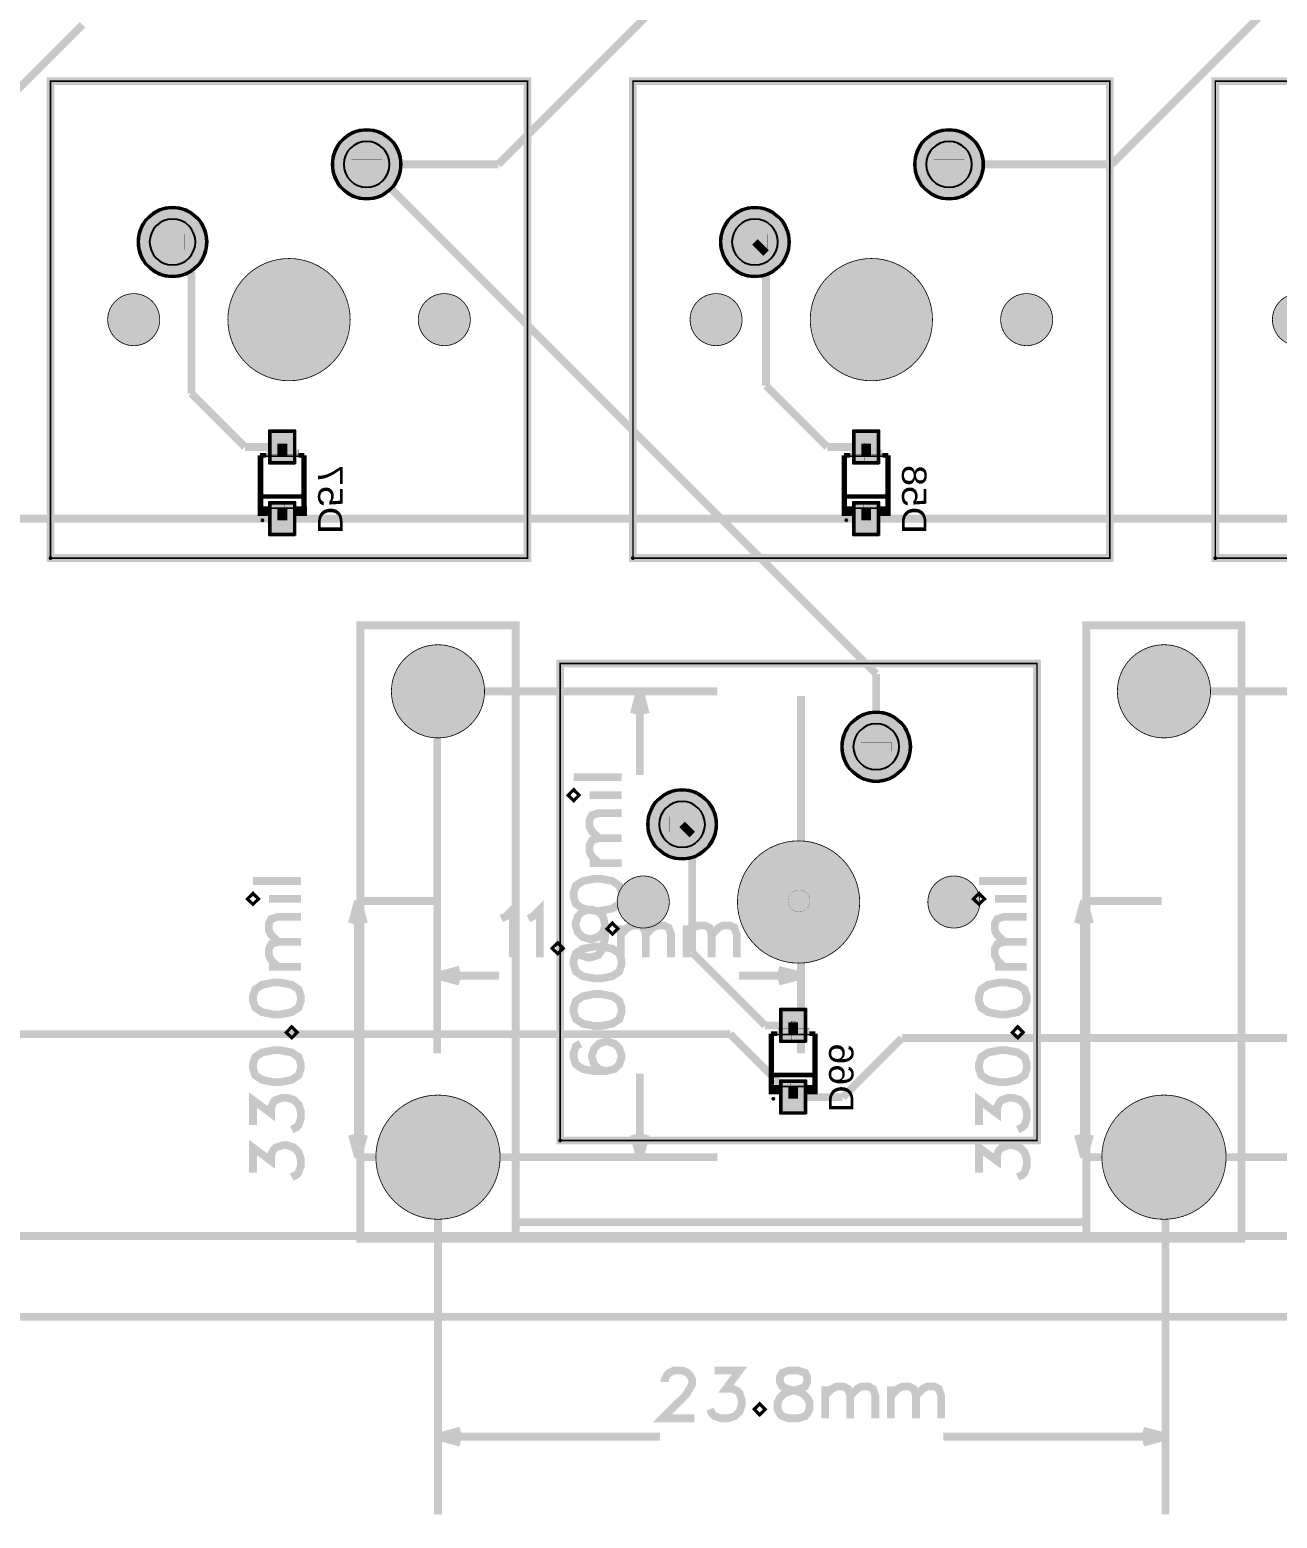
# Model space of a CAD drawing. Header units: millimetres. Extents: x 0 to 199, y -7 to 103.
# Drawn here: x 28.87 to 69.68, y -6.57 to 42.13 of the extents above; entities that cross this region are included whole.
import ezdxf
from ezdxf.enums import TextEntityAlignment as Align

# ---------------------------------------------------------------- set-up
doc = ezdxf.new("R2010")
doc.units = ezdxf.units.MM
doc.header["$MEASUREMENT"] = 0
for name, color, linetype, true_color in [('Board-Outline-Layer', 7, 'Continuous', 0xff00ff), ('Bottom-Layer', 7, 'Continuous', 0x0000ff), ('Bottom-Paste-Mask-Layer', 7, 'Continuous', 0x800000), ('Bottom-Silkscreen-Layer', 7, 'Continuous', 0x66cc33), ('Bottom-Solder-Mask-Layer', 7, 'Continuous', 0xaa00ff), ('Component-Marking-Layer', 7, 'Continuous', 0x66ffcc), ('Component-Shape-Layer', 7, 'Continuous', 0x00cccc), ('Document-Layer', 7, 'Continuous', 0xffffff), ('Hole-Layer', 7, 'Continuous', 0x222222), ('Mechanical-Layer', 7, 'Continuous', 0xf022f0), ('Multi-Layer', 7, 'Continuous', 0xc0c0c0), ('Pin-Floating-Layer', 7, 'Continuous', 0xff99ff), ('Pin-Soldering-Layer', 7, 'Continuous', 0xcc9999), ('Top-Layer', 7, 'Continuous', 0xff0000), ('Top-Paste-Mask-Layer', 7, 'Continuous', 0x808080), ('Top-Silkscreen-Layer', 7, 'Continuous', 0xffcc00), ('Top-Solder-Mask-Layer', 7, 'Continuous', 0x800080)]:
    doc.layers.add(name, color=color, linetype=linetype, true_color=true_color)
doc.styles.get("Standard").update_dxf_attribs({"font": 'arial.ttf'})

msp = doc.modelspace()

# ---------------------------------------------------------------- hatches: boundary and pattern name
at = {"layer": 'Bottom-Layer'}
for points in [[(38.795, 37.724, 1), (40.995, 37.724, 1)], [(57.846, 37.724, 1), (60.046, 37.724, 1)], [(32.445, 35.184, 1), (34.645, 35.184, 1)], [(51.496, 35.184, 1), (53.696, 35.184, 1)], [(37.51, 27.978), (36.76, 27.978), (36.76, 28.978), (37.51, 28.978)], [(56.611, 27.978), (55.861, 27.978), (55.861, 28.978), (56.611, 28.978)], [(37.51, 25.632), (36.76, 25.632), (36.76, 26.632), (37.51, 26.632)], [(56.611, 25.632), (55.861, 25.632), (55.861, 26.632), (56.611, 26.632)], [(55.464, 18.673, 1), (57.664, 18.673, 1)], [(49.114, 16.133, 1), (51.314, 16.133, 1)], [(54.223, 9.055), (53.473, 9.055), (53.473, 10.055), (54.223, 10.055)], [(54.223, 6.709), (53.473, 6.709), (53.473, 7.709), (54.223, 7.709)]]:
    msp.add_hatch(color=256, dxfattribs=at).paths.add_polyline_path(points)
at = {"layer": 'Bottom-Paste-Mask-Layer'}
for points in [[(38.795, 37.724, 1), (40.995, 37.724, 1)], [(57.846, 37.724, 1), (60.046, 37.724, 1)], [(32.445, 35.184, 1), (34.645, 35.184, 1)], [(51.496, 35.184, 1), (53.696, 35.184, 1)], [(37.51, 27.978), (36.76, 27.978), (36.76, 28.978), (37.51, 28.978)], [(56.611, 27.978), (55.861, 27.978), (55.861, 28.978), (56.611, 28.978)], [(37.51, 25.632), (36.76, 25.632), (36.76, 26.632), (37.51, 26.632)], [(56.611, 25.632), (55.861, 25.632), (55.861, 26.632), (56.611, 26.632)], [(55.464, 18.673, 1), (57.664, 18.673, 1)], [(49.114, 16.133, 1), (51.314, 16.133, 1)], [(54.223, 9.055), (53.473, 9.055), (53.473, 10.055), (54.223, 10.055)], [(54.223, 6.709), (53.473, 6.709), (53.473, 7.709), (54.223, 7.709)]]:
    msp.add_hatch(color=256, dxfattribs=at).paths.add_polyline_path(points)
at = {"layer": 'Bottom-Silkscreen-Layer'}
for points in [[(36.332, 26.53), (36.685, 26.53), (36.685, 26.225), (36.332, 26.225)], [(36.332, 26.53), (36.685, 26.53), (36.685, 26.225), (36.332, 26.225)], [(37.937, 26.53), (37.937, 26.225), (37.585, 26.225), (37.585, 26.53)], [(37.937, 26.53), (37.937, 26.225), (37.585, 26.225), (37.585, 26.53)], [(55.433, 26.53), (55.786, 26.53), (55.786, 26.225), (55.433, 26.225)], [(55.433, 26.53), (55.786, 26.53), (55.786, 26.225), (55.433, 26.225)], [(57.038, 26.53), (57.038, 26.225), (56.686, 26.225), (56.686, 26.53)], [(57.038, 26.53), (57.038, 26.225), (56.686, 26.225), (56.686, 26.53)], [(53.046, 7.607), (53.398, 7.607), (53.398, 7.302), (53.046, 7.302)], [(53.046, 7.607), (53.398, 7.607), (53.398, 7.302), (53.046, 7.302)], [(54.651, 7.607), (54.651, 7.302), (54.298, 7.302), (54.298, 7.607)], [(54.651, 7.607), (54.651, 7.302), (54.298, 7.302), (54.298, 7.607)]]:
    msp.add_hatch(color=256, dxfattribs=at).paths.add_polyline_path(points)
at = {"layer": 'Bottom-Solder-Mask-Layer'}
for points in [[(38.745, 37.724, 1), (41.045, 37.724, 1)], [(57.796, 37.724, 1), (60.096, 37.724, 1)], [(32.395, 35.184, 1), (34.695, 35.184, 1)], [(51.446, 35.184, 1), (53.746, 35.184, 1)], [(37.561, 27.927), (36.709, 27.927), (36.709, 29.028), (37.561, 29.028)], [(56.662, 27.927), (55.81, 27.927), (55.81, 29.028), (56.662, 29.028)], [(37.561, 25.582), (36.709, 25.582), (36.709, 26.683), (37.561, 26.683)], [(56.662, 25.582), (55.81, 25.582), (55.81, 26.683), (56.662, 26.683)], [(55.414, 18.673, 1), (57.714, 18.673, 1)], [(49.064, 16.133, 1), (51.364, 16.133, 1)], [(54.274, 9.004), (53.422, 9.004), (53.422, 10.105), (54.274, 10.105)], [(54.274, 6.659), (53.422, 6.659), (53.422, 7.76), (54.274, 7.76)]]:
    msp.add_hatch(color=256, dxfattribs=at).paths.add_polyline_path(points)
at = {"layer": 'Component-Marking-Layer'}
for points in [[(36.425, 26.08, 1), (36.545, 26.08, 1)], [(36.425, 26.08, 1), (36.545, 26.08, 1)], [(55.526, 26.08, 1), (55.646, 26.08, 1)], [(55.526, 26.08, 1), (55.646, 26.08, 1)], [(29.495, 24.844, 1), (29.615, 24.844, 1)], [(29.495, 24.844, 1), (29.615, 24.844, 1)], [(48.545, 24.844, 1), (48.665, 24.844, 1)], [(48.545, 24.844, 1), (48.665, 24.844, 1)], [(67.596, 24.844, 1), (67.716, 24.844, 1)], [(67.596, 24.844, 1), (67.716, 24.844, 1)], [(53.138, 7.157, 1), (53.258, 7.157, 1)], [(53.138, 7.157, 1), (53.258, 7.157, 1)], [(46.164, 5.793, 1), (46.284, 5.793, 1)], [(46.164, 5.793, 1), (46.284, 5.793, 1)]]:
    msp.add_hatch(color=256, dxfattribs=at).paths.add_polyline_path(points)
at = {"layer": 'Document-Layer'}
for points in [[(37.665, 28.388), (37.665, 28.232), (36.625, 28.232), (36.625, 28.388)], [(37.665, 28.388), (37.665, 28.232), (36.625, 28.232), (36.625, 28.388)], [(37.225, 28.62), (37.225, 27.996), (37.069, 27.996), (37.069, 28.62)], [(37.225, 28.62), (37.225, 27.996), (37.069, 27.996), (37.069, 28.62)], [(56.766, 28.388), (56.766, 28.232), (55.726, 28.232), (55.726, 28.388)], [(56.766, 28.388), (56.766, 28.232), (55.726, 28.232), (55.726, 28.388)], [(56.326, 28.62), (56.326, 27.996), (56.17, 27.996), (56.17, 28.62)], [(56.326, 28.62), (56.326, 27.996), (56.17, 27.996), (56.17, 28.62)], [(37.205, 26.08), (37.049, 26.08), (37.049, 26.704), (37.205, 26.704)], [(37.205, 26.08), (37.049, 26.08), (37.049, 26.704), (37.205, 26.704)], [(56.306, 26.08), (56.15, 26.08), (56.15, 26.704), (56.306, 26.704)], [(56.306, 26.08), (56.15, 26.08), (56.15, 26.704), (56.306, 26.704)], [(54.378, 9.465), (54.378, 9.309), (53.338, 9.309), (53.338, 9.465)], [(54.378, 9.465), (54.378, 9.309), (53.338, 9.309), (53.338, 9.465)], [(53.938, 9.697), (53.938, 9.073), (53.782, 9.073), (53.782, 9.697)], [(53.938, 9.697), (53.938, 9.073), (53.782, 9.073), (53.782, 9.697)], [(53.918, 7.157), (53.762, 7.157), (53.762, 7.781), (53.918, 7.781)], [(53.918, 7.157), (53.762, 7.157), (53.762, 7.781), (53.918, 7.781)]]:
    msp.add_hatch(color=256, dxfattribs=at).paths.add_polyline_path(points)
at = {"layer": 'Hole-Layer'}
for points in [[(39.145, 37.724, 1), (40.645, 37.724, 1)], [(58.196, 37.724, 1), (59.696, 37.724, 1)], [(32.795, 35.184, 1), (34.295, 35.184, 1)], [(51.846, 35.184, 1), (53.346, 35.184, 1)], [(55.814, 18.673, 1), (57.314, 18.673, 1)], [(49.464, 16.133, 1), (50.964, 16.133, 1)]]:
    msp.add_hatch(color=256, dxfattribs=at).paths.add_polyline_path(points)
at = {"layer": 'Multi-Layer'}
for points in [[(38.795, 37.724, 1), (40.995, 37.724, 1)], [(38.795, 37.724, 1), (40.995, 37.724, 1)], [(38.795, 37.724, 1), (40.995, 37.724, 1)], [(57.846, 37.724, 1), (60.046, 37.724, 1)], [(57.846, 37.724, 1), (60.046, 37.724, 1)], [(57.846, 37.724, 1), (60.046, 37.724, 1)], [(32.445, 35.184, 1), (34.645, 35.184, 1)], [(32.445, 35.184, 1), (34.645, 35.184, 1)], [(32.445, 35.184, 1), (34.645, 35.184, 1)], [(51.496, 35.184, 1), (53.696, 35.184, 1)], [(51.496, 35.184, 1), (53.696, 35.184, 1)], [(51.496, 35.184, 1), (53.696, 35.184, 1)], [(35.355, 32.644, 1), (39.355, 32.644, 1)], [(35.355, 32.644, 1), (39.355, 32.644, 1)], [(54.406, 32.644, 1), (58.406, 32.644, 1)], [(54.406, 32.644, 1), (58.406, 32.644, 1)], [(31.424, 32.644, 1), (33.126, 32.644, 1)], [(31.424, 32.644, 1), (33.126, 32.644, 1)], [(41.584, 32.644, 1), (43.286, 32.644, 1)], [(41.584, 32.644, 1), (43.286, 32.644, 1)], [(50.475, 32.644, 1), (52.176, 32.644, 1)], [(50.475, 32.644, 1), (52.176, 32.644, 1)], [(60.635, 32.644, 1), (62.336, 32.644, 1)], [(60.635, 32.644, 1), (62.336, 32.644, 1)], [(69.525, 32.644, 1), (71.227, 32.644, 1)], [(69.525, 32.644, 1), (71.227, 32.644, 1)], [(40.704, 20.485, 1), (43.752, 20.485, 1)], [(40.704, 20.485, 1), (43.752, 20.485, 1)], [(64.453, 20.485, 1), (67.501, 20.485, 1)], [(64.453, 20.485, 1), (67.501, 20.485, 1)], [(55.464, 18.673, 1), (57.664, 18.673, 1)], [(55.464, 18.673, 1), (57.664, 18.673, 1)], [(55.464, 18.673, 1), (57.664, 18.673, 1)], [(49.114, 16.133, 1), (51.314, 16.133, 1)], [(49.114, 16.133, 1), (51.314, 16.133, 1)], [(49.114, 16.133, 1), (51.314, 16.133, 1)], [(52.024, 13.593, 1), (56.024, 13.593, 1)], [(52.024, 13.593, 1), (56.024, 13.593, 1)], [(48.093, 13.593, 1), (49.795, 13.593, 1)], [(48.093, 13.593, 1), (49.795, 13.593, 1)], [(58.253, 13.593, 1), (59.955, 13.593, 1)], [(58.253, 13.593, 1), (59.955, 13.593, 1)], [(40.196, 5.245, 1), (44.26, 5.245, 1)], [(40.196, 5.245, 1), (44.26, 5.245, 1)], [(63.945, 5.245, 1), (68.009, 5.245, 1)], [(63.945, 5.245, 1), (68.009, 5.245, 1)]]:
    msp.add_hatch(color=256, dxfattribs=at).paths.add_polyline_path(points)
at = {"layer": 'Pin-Floating-Layer'}
for points in [[(37.295, 28.29), (37.295, 28.17), (36.975, 28.17), (36.975, 28.29)], [(37.295, 28.29), (37.295, 28.17), (36.975, 28.17), (36.975, 28.29)], [(56.396, 28.29), (56.396, 28.17), (56.076, 28.17), (56.076, 28.29)], [(56.396, 28.29), (56.396, 28.17), (56.076, 28.17), (56.076, 28.29)], [(37.295, 26.49), (37.295, 26.37), (36.975, 26.37), (36.975, 26.49)], [(37.295, 26.49), (37.295, 26.37), (36.975, 26.37), (36.975, 26.49)], [(56.396, 26.49), (56.396, 26.37), (56.076, 26.37), (56.076, 26.49)], [(56.396, 26.49), (56.396, 26.37), (56.076, 26.37), (56.076, 26.49)], [(54.008, 9.367), (54.008, 9.247), (53.688, 9.247), (53.688, 9.367)], [(54.008, 9.367), (54.008, 9.247), (53.688, 9.247), (53.688, 9.367)], [(54.008, 7.567), (54.008, 7.447), (53.688, 7.447), (53.688, 7.567)], [(54.008, 7.567), (54.008, 7.447), (53.688, 7.447), (53.688, 7.567)]]:
    msp.add_hatch(color=256, dxfattribs=at).paths.add_polyline_path(points)
at = {"layer": 'Pin-Soldering-Layer'}
for points in [[(39.395, 37.874), (40.395, 37.874), (40.395, 37.574), (39.395, 37.574)], [(39.395, 37.874), (40.395, 37.874), (40.395, 37.574), (39.395, 37.574)], [(58.446, 37.874), (59.446, 37.874), (59.446, 37.574), (58.446, 37.574)], [(58.446, 37.874), (59.446, 37.874), (59.446, 37.574), (58.446, 37.574)], [(33.145, 35.434), (33.945, 35.434), (33.945, 34.934), (33.145, 34.934)], [(33.145, 35.434), (33.945, 35.434), (33.945, 34.934), (33.145, 34.934)], [(52.196, 35.434), (52.996, 35.434), (52.996, 34.934), (52.196, 34.934)], [(52.196, 35.434), (52.996, 35.434), (52.996, 34.934), (52.196, 34.934)], [(37.295, 28.58), (37.295, 28.28), (36.975, 28.28), (36.975, 28.58)], [(37.295, 28.58), (37.295, 28.28), (36.975, 28.28), (36.975, 28.58)], [(56.396, 28.58), (56.396, 28.28), (56.076, 28.28), (56.076, 28.58)], [(56.396, 28.58), (56.396, 28.28), (56.076, 28.28), (56.076, 28.58)], [(37.295, 26.38), (37.295, 26.08), (36.975, 26.08), (36.975, 26.38)], [(37.295, 26.38), (37.295, 26.08), (36.975, 26.08), (36.975, 26.38)], [(56.396, 26.38), (56.396, 26.08), (56.076, 26.08), (56.076, 26.38)], [(56.396, 26.38), (56.396, 26.08), (56.076, 26.08), (56.076, 26.38)], [(56.064, 18.823), (57.064, 18.823), (57.064, 18.523), (56.064, 18.523)], [(56.064, 18.823), (57.064, 18.823), (57.064, 18.523), (56.064, 18.523)], [(49.814, 16.383), (50.614, 16.383), (50.614, 15.883), (49.814, 15.883)], [(49.814, 16.383), (50.614, 16.383), (50.614, 15.883), (49.814, 15.883)], [(54.008, 9.657), (54.008, 9.357), (53.688, 9.357), (53.688, 9.657)], [(54.008, 9.657), (54.008, 9.357), (53.688, 9.357), (53.688, 9.657)], [(54.008, 7.457), (54.008, 7.157), (53.688, 7.157), (53.688, 7.457)], [(54.008, 7.457), (54.008, 7.157), (53.688, 7.157), (53.688, 7.457)]]:
    msp.add_hatch(color=256, dxfattribs=at).paths.add_polyline_path(points)
at = {"layer": 'Top-Layer'}
for points in [[(38.795, 37.724, 1), (40.995, 37.724, 1)], [(57.846, 37.724, 1), (60.046, 37.724, 1)], [(32.445, 35.184, 1), (34.645, 35.184, 1)], [(51.496, 35.184, 1), (53.696, 35.184, 1)], [(55.464, 18.673, 1), (57.664, 18.673, 1)], [(49.114, 16.133, 1), (51.314, 16.133, 1)]]:
    msp.add_hatch(color=256, dxfattribs=at).paths.add_polyline_path(points)
at = {"layer": 'Top-Paste-Mask-Layer'}
for points in [[(38.795, 37.724, 1), (40.995, 37.724, 1)], [(57.846, 37.724, 1), (60.046, 37.724, 1)], [(32.445, 35.184, 1), (34.645, 35.184, 1)], [(51.496, 35.184, 1), (53.696, 35.184, 1)], [(55.464, 18.673, 1), (57.664, 18.673, 1)], [(49.114, 16.133, 1), (51.314, 16.133, 1)], [(53.679, 13.627, 1), (54.398, 13.627, 1)], [(53.679, 13.627, 1), (54.398, 13.627, 1)]]:
    msp.add_hatch(color=256, dxfattribs=at).paths.add_polyline_path(points)
at = {"layer": 'Top-Solder-Mask-Layer'}
for points in [[(38.745, 37.724, 1), (41.045, 37.724, 1)], [(57.796, 37.724, 1), (60.096, 37.724, 1)], [(32.395, 35.184, 1), (34.695, 35.184, 1)], [(51.446, 35.184, 1), (53.746, 35.184, 1)], [(55.414, 18.673, 1), (57.714, 18.673, 1)], [(49.064, 16.133, 1), (51.364, 16.133, 1)]]:
    msp.add_hatch(color=256, dxfattribs=at).paths.add_polyline_path(points)

# ---------------------------------------------------------------- linework, layer by layer
at = {"layer": 'Board-Outline-Layer', "const_width": 0.254}
msp.add_lwpolyline([(-0.032, 3.019), (-0.032, 100.367, -0.414), (2.968, 103.367), (195.568, 103.367), (195.568, 103.367, -0.414), (198.568, 100.367), (198.568, 100.367), (198.568, 3.019), (198.568, 3.019, -0.414), (195.568, 0.019), (195.568, 0.019), (2.968, 0.019, -0.414)], format="xyb", close=True, dxfattribs=at)
at = {"layer": 'Bottom-Layer'}
for points in [[(38.795, 37.724, 1), (40.995, 37.724, 1)], [(57.846, 37.724, 1), (60.046, 37.724, 1)], [(32.445, 35.184, 1), (34.645, 35.184, 1)], [(51.496, 35.184, 1), (53.696, 35.184, 1)], [(55.464, 18.673, 1), (57.664, 18.673, 1)], [(49.114, 16.133, 1), (51.314, 16.133, 1)]]:
    msp.add_lwpolyline(points, format="xyb", close=True, dxfattribs=at)
at = {"layer": 'Bottom-Layer', "const_width": 0.254}
for points in [[(33.545, 35.184), (34.163, 34.567)], [(52.596, 35.184), (52.959, 34.821)], [(34.163, 34.567), (34.163, 30.226)], [(52.959, 34.821), (52.959, 30.48)], [(34.163, 30.226), (35.911, 28.478)], [(52.959, 30.48), (54.962, 28.478)], [(35.911, 28.478), (37.135, 28.478)], [(54.962, 28.478), (56.236, 28.478)], [(18.034, 26.132), (37.135, 26.132)], [(37.135, 26.132), (56.236, 26.132)], [(56.236, 26.132), (75.337, 26.132)], [(50.214, 16.133), (50.546, 15.801)], [(50.546, 15.801), (50.546, 11.938)], [(50.546, 11.938), (52.93, 9.555)], [(28.194, 9.271), (51.787, 9.271)], [(51.787, 9.271), (53.848, 7.209)], [(52.93, 9.555), (53.848, 9.555)], [(55.47, 7.209), (57.404, 9.144)], [(57.404, 9.144), (84.582, 9.144)], [(53.848, 7.209), (55.47, 7.209)]]:
    msp.add_lwpolyline(points, dxfattribs=at)
at = {"layer": 'Bottom-Layer'}
for points in [[(37.51, 27.978), (36.76, 27.978), (36.76, 28.978), (37.51, 28.978)], [(56.611, 27.978), (55.861, 27.978), (55.861, 28.978), (56.611, 28.978)], [(37.51, 25.632), (36.76, 25.632), (36.76, 26.632), (37.51, 26.632)], [(56.611, 25.632), (55.861, 25.632), (55.861, 26.632), (56.611, 26.632)], [(54.223, 9.055), (53.473, 9.055), (53.473, 10.055), (54.223, 10.055)], [(54.223, 6.709), (53.473, 6.709), (53.473, 7.709), (54.223, 7.709)]]:
    msp.add_lwpolyline(points, close=True, dxfattribs=at)
at = {"layer": 'Bottom-Paste-Mask-Layer'}
for points in [[(38.795, 37.724, 1), (40.995, 37.724, 1)], [(57.846, 37.724, 1), (60.046, 37.724, 1)], [(32.445, 35.184, 1), (34.645, 35.184, 1)], [(51.496, 35.184, 1), (53.696, 35.184, 1)], [(55.464, 18.673, 1), (57.664, 18.673, 1)], [(49.114, 16.133, 1), (51.314, 16.133, 1)]]:
    msp.add_lwpolyline(points, format="xyb", close=True, dxfattribs=at)
for points in [[(37.51, 27.978), (36.76, 27.978), (36.76, 28.978), (37.51, 28.978)], [(56.611, 27.978), (55.861, 27.978), (55.861, 28.978), (56.611, 28.978)], [(37.51, 25.632), (36.76, 25.632), (36.76, 26.632), (37.51, 26.632)], [(56.611, 25.632), (55.861, 25.632), (55.861, 26.632), (56.611, 26.632)], [(54.223, 9.055), (53.473, 9.055), (53.473, 10.055), (54.223, 10.055)], [(54.223, 6.709), (53.473, 6.709), (53.473, 7.709), (54.223, 7.709)]]:
    msp.add_lwpolyline(points, close=True, dxfattribs=at)
at = {"layer": 'Bottom-Silkscreen-Layer', "const_width": 0.152}
for points in [[(36.409, 26.454), (36.409, 28.206)], [(36.409, 26.454), (36.409, 28.206)], [(36.409, 28.206), (36.615, 28.206)], [(36.409, 28.206), (36.615, 28.206)], [(37.861, 28.206), (37.665, 28.206)], [(37.861, 28.206), (37.665, 28.206)], [(37.861, 26.454), (37.861, 28.206)], [(37.861, 26.454), (37.861, 28.206)], [(55.509, 26.454), (55.509, 28.206)], [(55.509, 26.454), (55.509, 28.206)], [(55.509, 28.206), (55.716, 28.206)], [(55.509, 28.206), (55.716, 28.206)], [(56.962, 28.206), (56.766, 28.206)], [(56.962, 28.206), (56.766, 28.206)], [(56.962, 26.454), (56.962, 28.206)], [(56.962, 26.454), (56.962, 28.206)], [(37.861, 26.858), (36.409, 26.858)], [(37.861, 26.858), (36.409, 26.858)], [(56.962, 26.858), (55.509, 26.858)], [(56.962, 26.858), (55.509, 26.858)], [(53.122, 9.283), (53.328, 9.283)], [(53.122, 7.531), (53.122, 9.283)], [(53.122, 9.283), (53.328, 9.283)], [(53.122, 7.531), (53.122, 9.283)], [(54.574, 9.283), (54.378, 9.283)], [(54.574, 9.283), (54.378, 9.283)], [(54.574, 7.531), (54.574, 9.283)], [(54.574, 7.531), (54.574, 9.283)], [(54.574, 7.935), (53.122, 7.935)], [(54.574, 7.935), (53.122, 7.935)]]:
    msp.add_lwpolyline(points, dxfattribs=at)
at = {"layer": 'Bottom-Silkscreen-Layer', "const_width": 0.00508}
for points in [[(36.332, 26.53), (36.685, 26.53), (36.685, 26.225), (36.332, 26.225)], [(36.332, 26.53), (36.685, 26.53), (36.685, 26.225), (36.332, 26.225)], [(37.937, 26.53), (37.937, 26.225), (37.585, 26.225), (37.585, 26.53)], [(37.937, 26.53), (37.937, 26.225), (37.585, 26.225), (37.585, 26.53)], [(55.433, 26.53), (55.786, 26.53), (55.786, 26.225), (55.433, 26.225)], [(55.433, 26.53), (55.786, 26.53), (55.786, 26.225), (55.433, 26.225)], [(57.038, 26.53), (57.038, 26.225), (56.686, 26.225), (56.686, 26.53)], [(57.038, 26.53), (57.038, 26.225), (56.686, 26.225), (56.686, 26.53)], [(53.046, 7.607), (53.398, 7.607), (53.398, 7.302), (53.046, 7.302)], [(53.046, 7.607), (53.398, 7.607), (53.398, 7.302), (53.046, 7.302)], [(54.651, 7.607), (54.651, 7.302), (54.298, 7.302), (54.298, 7.607)], [(54.651, 7.607), (54.651, 7.302), (54.298, 7.302), (54.298, 7.607)]]:
    msp.add_lwpolyline(points, close=True, dxfattribs=at)
at = {"layer": 'Bottom-Solder-Mask-Layer'}
for points in [[(38.745, 37.724, 1), (41.045, 37.724), (41.045, 37.724, 1), (38.745, 37.724)], [(57.796, 37.724, 1), (60.096, 37.724), (60.096, 37.724, 1), (57.796, 37.724)], [(32.395, 35.184, 1), (34.695, 35.184), (34.695, 35.184, 1), (32.395, 35.184)], [(51.446, 35.184, 1), (53.746, 35.184), (53.746, 35.184, 1), (51.446, 35.184)], [(55.414, 18.673, 1), (57.714, 18.673), (57.714, 18.673, 1), (55.414, 18.673)], [(49.064, 16.133, 1), (51.364, 16.133), (51.364, 16.133, 1), (49.064, 16.133)]]:
    msp.add_lwpolyline(points, format="xyb", dxfattribs=at)
for points in [[(37.561, 27.927), (36.709, 27.927), (36.709, 29.028), (37.561, 29.028)], [(56.662, 27.927), (55.81, 27.927), (55.81, 29.028), (56.662, 29.028)], [(37.561, 25.582), (36.709, 25.582), (36.709, 26.683), (37.561, 26.683)], [(56.662, 25.582), (55.81, 25.582), (55.81, 26.683), (56.662, 26.683)], [(54.274, 9.004), (53.422, 9.004), (53.422, 10.105), (54.274, 10.105)], [(54.274, 6.659), (53.422, 6.659), (53.422, 7.76), (54.274, 7.76)]]:
    msp.add_lwpolyline(points, close=True, dxfattribs=at)
at = {"layer": 'Component-Marking-Layer', "const_width": 0.00508}
for points in [[(36.425, 26.08, 1), (36.545, 26.08), (36.545, 26.08, 1), (36.425, 26.08)], [(36.425, 26.08, 1), (36.545, 26.08), (36.545, 26.08, 1), (36.425, 26.08)], [(55.526, 26.08, 1), (55.646, 26.08), (55.646, 26.08, 1), (55.526, 26.08)], [(55.526, 26.08, 1), (55.646, 26.08), (55.646, 26.08, 1), (55.526, 26.08)], [(29.495, 24.844, 1), (29.615, 24.844), (29.615, 24.844, 1), (29.495, 24.844)], [(29.495, 24.844, 1), (29.615, 24.844), (29.615, 24.844, 1), (29.495, 24.844)], [(48.545, 24.844, 1), (48.665, 24.844), (48.665, 24.844, 1), (48.545, 24.844)], [(48.545, 24.844, 1), (48.665, 24.844), (48.665, 24.844, 1), (48.545, 24.844)], [(53.138, 7.157, 1), (53.258, 7.157), (53.258, 7.157, 1), (53.138, 7.157)], [(53.138, 7.157, 1), (53.258, 7.157), (53.258, 7.157, 1), (53.138, 7.157)], [(46.164, 5.793, 1), (46.284, 5.793), (46.284, 5.793, 1), (46.164, 5.793)], [(46.164, 5.793, 1), (46.284, 5.793), (46.284, 5.793, 1), (46.164, 5.793)]]:
    msp.add_lwpolyline(points, format="xyb", dxfattribs=at)
msp.add_lwpolyline([(67.596, 24.844, 1), (67.716, 24.844, 1)], format="xyb", close=True, dxfattribs=at)
msp.add_lwpolyline([(67.596, 24.844, 1), (67.716, 24.844, 1)], format="xyb", close=True, dxfattribs=at)
at = {"layer": 'Component-Shape-Layer', "const_width": 0.0508}
for points in [[(29.555, 24.844), (29.555, 40.444), (45.155, 40.444), (45.155, 24.844)], [(29.555, 24.844), (29.555, 40.444), (45.155, 40.444), (45.155, 24.844)], [(48.606, 24.844), (48.606, 40.444), (64.206, 40.444), (64.206, 24.844)], [(48.606, 24.844), (48.606, 40.444), (64.206, 40.444), (64.206, 24.844)], [(67.656, 24.844), (67.656, 40.444), (83.256, 40.444), (83.256, 24.844)], [(67.656, 24.844), (67.656, 40.444), (83.256, 40.444), (83.256, 24.844)], [(37.785, 28.18), (37.785, 26.48), (36.485, 26.48), (36.485, 28.18)], [(37.785, 28.18), (37.785, 26.48), (36.485, 26.48), (36.485, 28.18)], [(56.886, 28.18), (56.886, 26.48), (55.586, 26.48), (55.586, 28.18)], [(56.886, 28.18), (56.886, 26.48), (55.586, 26.48), (55.586, 28.18)], [(46.224, 5.793), (46.224, 21.393), (61.824, 21.393), (61.824, 5.793)], [(46.224, 5.793), (46.224, 21.393), (61.824, 21.393), (61.824, 5.793)], [(54.498, 9.257), (54.498, 7.557), (53.198, 7.557), (53.198, 9.257)], [(54.498, 9.257), (54.498, 7.557), (53.198, 7.557), (53.198, 9.257)]]:
    msp.add_lwpolyline(points, close=True, dxfattribs=at)
at = {"layer": 'Document-Layer', "const_width": 1.9}
for points in [[(36.405, 32.644, 1), (38.305, 32.644, 1)], [(36.405, 32.644, 1), (38.305, 32.644, 1)], [(55.456, 32.644, 1), (57.355, 32.644, 1)], [(55.456, 32.644, 1), (57.355, 32.644, 1)], [(53.074, 13.593, 1), (54.974, 13.593, 1)], [(53.074, 13.593, 1), (54.974, 13.593, 1)]]:
    msp.add_lwpolyline(points, format="xyb", close=True, dxfattribs=at)
at = {"layer": 'Document-Layer', "const_width": 0.8}
for points in [[(31.875, 32.644, 1), (32.675, 32.644), (32.675, 32.644, 1), (31.875, 32.644)], [(31.875, 32.644, 1), (32.675, 32.644), (32.675, 32.644, 1), (31.875, 32.644)], [(42.035, 32.644, 1), (42.835, 32.644), (42.835, 32.644, 1), (42.035, 32.644)], [(42.035, 32.644, 1), (42.835, 32.644), (42.835, 32.644, 1), (42.035, 32.644)], [(50.925, 32.644, 1), (51.726, 32.644), (51.726, 32.644, 1), (50.925, 32.644)], [(50.925, 32.644, 1), (51.726, 32.644), (51.726, 32.644, 1), (50.925, 32.644)], [(61.085, 32.644, 1), (61.886, 32.644), (61.886, 32.644, 1), (61.085, 32.644)], [(61.085, 32.644, 1), (61.886, 32.644), (61.886, 32.644, 1), (61.085, 32.644)], [(69.976, 32.644, 1), (70.776, 32.644), (70.776, 32.644, 1), (69.976, 32.644)], [(69.976, 32.644, 1), (70.776, 32.644), (70.776, 32.644, 1), (69.976, 32.644)], [(48.544, 13.593, 1), (49.344, 13.593), (49.344, 13.593, 1), (48.544, 13.593)], [(48.544, 13.593, 1), (49.344, 13.593), (49.344, 13.593, 1), (48.544, 13.593)], [(58.704, 13.593, 1), (59.504, 13.593), (59.504, 13.593, 1), (58.704, 13.593)], [(58.704, 13.593, 1), (59.504, 13.593), (59.504, 13.593, 1), (58.704, 13.593)]]:
    msp.add_lwpolyline(points, format="xyb", dxfattribs=at)
at = {"layer": 'Document-Layer', "const_width": 0.00508}
for points in [[(37.665, 28.388), (37.665, 28.232), (36.625, 28.232), (36.625, 28.388)], [(37.665, 28.388), (37.665, 28.232), (36.625, 28.232), (36.625, 28.388)], [(37.225, 28.62), (37.225, 27.996), (37.069, 27.996), (37.069, 28.62)], [(37.225, 28.62), (37.225, 27.996), (37.069, 27.996), (37.069, 28.62)], [(56.766, 28.388), (56.766, 28.232), (55.726, 28.232), (55.726, 28.388)], [(56.766, 28.388), (56.766, 28.232), (55.726, 28.232), (55.726, 28.388)], [(56.326, 28.62), (56.326, 27.996), (56.17, 27.996), (56.17, 28.62)], [(56.326, 28.62), (56.326, 27.996), (56.17, 27.996), (56.17, 28.62)], [(37.205, 26.08), (37.049, 26.08), (37.049, 26.704), (37.205, 26.704)], [(37.205, 26.08), (37.049, 26.08), (37.049, 26.704), (37.205, 26.704)], [(56.306, 26.08), (56.15, 26.08), (56.15, 26.704), (56.306, 26.704)], [(56.306, 26.08), (56.15, 26.08), (56.15, 26.704), (56.306, 26.704)], [(54.378, 9.465), (54.378, 9.309), (53.338, 9.309), (53.338, 9.465)], [(54.378, 9.465), (54.378, 9.309), (53.338, 9.309), (53.338, 9.465)], [(53.938, 9.697), (53.938, 9.073), (53.782, 9.073), (53.782, 9.697)], [(53.938, 9.697), (53.938, 9.073), (53.782, 9.073), (53.782, 9.697)], [(53.918, 7.157), (53.762, 7.157), (53.762, 7.781), (53.918, 7.781)], [(53.918, 7.157), (53.762, 7.157), (53.762, 7.781), (53.918, 7.781)]]:
    msp.add_lwpolyline(points, close=True, dxfattribs=at)
at = {"layer": 'Hole-Layer'}
for points in [[(39.145, 37.724, 1), (40.645, 37.724), (40.645, 37.724, 1), (39.145, 37.724)], [(58.196, 37.724, 1), (59.696, 37.724), (59.696, 37.724, 1), (58.196, 37.724)], [(32.795, 35.184, 1), (34.295, 35.184), (34.295, 35.184, 1), (32.795, 35.184)], [(51.846, 35.184, 1), (53.346, 35.184), (53.346, 35.184, 1), (51.846, 35.184)], [(55.814, 18.673, 1), (57.314, 18.673), (57.314, 18.673, 1), (55.814, 18.673)], [(49.464, 16.133, 1), (50.964, 16.133), (50.964, 16.133, 1), (49.464, 16.133)]]:
    msp.add_lwpolyline(points, format="xyb", dxfattribs=at)
at = {"layer": 'Mechanical-Layer', "const_width": 0.254}
for points in [[(42.202, 20.328), (42.202, 8.644)], [(42.482, 20.485), (51.372, 20.485)], [(48.832, 20.485), (48.634, 19.749)], [(48.832, 20.485), (49.029, 19.749)], [(48.832, 20.485), (48.832, 17.75)], [(54.102, 20.328), (54.102, 8.644)], [(66.231, 20.485), (75.121, 20.485)], [(46.668, 17.673), (48.232, 17.673)], [(47.188, 17.087), (48.232, 17.087)], [(47.488, 15.682), (47.264, 15.906), (47.188, 16.055), (47.188, 16.279), (47.264, 16.429), (47.488, 16.502), (48.232, 16.502)], [(47.488, 14.862), (47.264, 15.085), (47.188, 15.235), (47.188, 15.458), (47.264, 15.608), (47.488, 15.682), (48.232, 15.682)], [(47.188, 14.862), (48.232, 14.862)], [(36.177, 14.281), (37.742, 14.281)], [(59.926, 14.281), (61.491, 14.281)], [(36.698, 13.694), (37.742, 13.694)], [(39.611, 13.627), (39.414, 12.891)], [(42.151, 13.627), (39.611, 13.627)], [(39.611, 13.627), (39.809, 12.891)], [(39.611, 13.627), (39.611, 5.245)], [(44.301, 13.051), (44.451, 13.124), (44.675, 13.348), (44.675, 11.783)], [(45.185, 13.051), (45.335, 13.124), (45.559, 13.348), (45.559, 11.783)], [(60.447, 13.694), (61.491, 13.694)], [(63.36, 13.627), (63.163, 12.891)], [(65.9, 13.627), (63.36, 13.627)], [(63.36, 13.627), (63.558, 12.891)], [(63.36, 13.627), (63.36, 5.245)], [(36.998, 12.29), (36.774, 12.513), (36.698, 12.663), (36.698, 12.887), (36.774, 13.037), (36.998, 13.11), (37.742, 13.11)], [(47.7, 12.827), (47.626, 12.604), (47.476, 12.454), (47.253, 12.38), (47.177, 12.38), (46.953, 12.454), (46.803, 12.604), (46.73, 12.827), (46.73, 12.901), (46.803, 13.124), (46.953, 13.274), (47.177, 13.348), (47.253, 13.348), (47.476, 13.274), (47.626, 13.124), (47.7, 12.827), (47.7, 12.454), (47.626, 12.08), (47.476, 11.857), (47.253, 11.783), (47.103, 11.783), (46.88, 11.857), (46.803, 12.007)], [(60.747, 12.29), (60.523, 12.513), (60.447, 12.663), (60.447, 12.887), (60.523, 13.037), (60.747, 13.11), (61.491, 13.11)], [(48.211, 12.827), (48.211, 11.783)], [(48.211, 12.527), (48.434, 12.751), (48.584, 12.827), (48.807, 12.827), (48.957, 12.751), (49.031, 12.527), (49.031, 11.783)], [(49.031, 12.527), (49.254, 12.751), (49.404, 12.827), (49.628, 12.827), (49.778, 12.751), (49.851, 12.527), (49.851, 11.783)], [(50.362, 12.827), (50.362, 11.783)], [(50.362, 12.527), (50.585, 12.751), (50.735, 12.827), (50.959, 12.827), (51.109, 12.751), (51.182, 12.527), (51.182, 11.783)], [(51.182, 12.527), (51.406, 12.751), (51.556, 12.827), (51.779, 12.827), (51.929, 12.751), (52.003, 12.527), (52.003, 11.783)], [(36.998, 11.469), (36.774, 11.693), (36.698, 11.843), (36.698, 12.066), (36.774, 12.216), (36.998, 12.29), (37.742, 12.29)], [(60.747, 11.469), (60.523, 11.693), (60.447, 11.843), (60.447, 12.066), (60.523, 12.216), (60.747, 12.29), (61.491, 12.29)], [(36.698, 11.469), (37.742, 11.469)], [(42.202, 11.184), (42.938, 11.381)], [(42.202, 11.184), (42.938, 10.986)], [(42.202, 11.184), (44.225, 11.184)], [(52.079, 11.184), (54.102, 11.184)], [(54.102, 11.184), (53.366, 11.381)], [(54.102, 11.184), (53.366, 10.986)], [(60.447, 11.469), (61.491, 11.469)], [(46.891, 8.954), (46.741, 8.877), (46.668, 8.654), (46.668, 8.504), (46.741, 8.28), (46.965, 8.131), (47.338, 8.057), (47.711, 8.057), (48.009, 8.131), (48.158, 8.28), (48.232, 8.504), (48.232, 8.58), (48.158, 8.804), (48.009, 8.954), (47.785, 9.027), (47.711, 9.027), (47.488, 8.954), (47.338, 8.804), (47.264, 8.58), (47.264, 8.504), (47.338, 8.28), (47.488, 8.131), (47.711, 8.057)], [(48.832, 7.981), (48.832, 5.245)], [(36.177, 6.295), (36.177, 7.116), (36.774, 6.669), (36.774, 6.892), (36.848, 7.042), (36.922, 7.116), (37.145, 7.189), (37.295, 7.189), (37.518, 7.116), (37.668, 6.966), (37.742, 6.742), (37.742, 6.519), (37.668, 6.295), (37.595, 6.219), (37.445, 6.146)], [(59.926, 6.295), (59.926, 7.116), (60.523, 6.669), (60.523, 6.892), (60.597, 7.042), (60.671, 7.116), (60.894, 7.189), (61.044, 7.189), (61.267, 7.116), (61.417, 6.966), (61.491, 6.742), (61.491, 6.519), (61.417, 6.295), (61.344, 6.219), (61.194, 6.146)], [(39.611, 5.245), (39.414, 5.981)], [(39.611, 5.245), (39.809, 5.981)], [(48.832, 5.245), (48.634, 5.981)], [(48.832, 5.245), (49.029, 5.981)], [(63.36, 5.245), (63.163, 5.981)], [(63.36, 5.245), (63.558, 5.981)], [(36.177, 4.741), (36.177, 5.561), (36.774, 5.114), (36.774, 5.338), (36.848, 5.488), (36.922, 5.561), (37.145, 5.635), (37.295, 5.635), (37.518, 5.561), (37.668, 5.411), (37.742, 5.188), (37.742, 4.964), (37.668, 4.741), (37.595, 4.665), (37.445, 4.591)], [(42.151, 5.245), (39.611, 5.245)], [(42.228, 5.245), (42.228, -6.439)], [(42.355, 5.245), (51.372, 5.245)], [(59.926, 4.741), (59.926, 5.561), (60.523, 5.114), (60.523, 5.338), (60.597, 5.488), (60.671, 5.561), (60.894, 5.635), (61.044, 5.635), (61.267, 5.561), (61.417, 5.411), (61.491, 5.188), (61.491, 4.964), (61.417, 4.741), (61.344, 4.665), (61.194, 4.591)], [(65.9, 5.245), (63.36, 5.245)], [(66.028, 5.245), (66.028, -6.439)], [(66.104, 5.245), (75.121, 5.245)], [(49.643, -2.106), (49.643, -2.032), (49.719, -1.882), (49.793, -1.808), (49.943, -1.735), (50.24, -1.735), (50.39, -1.808), (50.466, -1.882), (50.54, -2.032), (50.54, -2.182), (50.466, -2.332), (50.316, -2.555), (49.57, -3.299), (50.614, -3.299)], [(51.274, -1.735), (52.094, -1.735), (51.647, -2.332), (51.871, -2.332), (52.021, -2.405), (52.094, -2.479), (52.168, -2.703), (52.168, -2.852), (52.094, -3.076), (51.944, -3.226), (51.721, -3.299), (51.497, -3.299), (51.274, -3.226), (51.198, -3.152), (51.124, -3.002)], [(54.893, -2.256), (54.893, -3.299)], [(54.893, -2.555), (55.117, -2.332), (55.267, -2.256), (55.49, -2.256), (55.64, -2.332), (55.714, -2.555), (55.714, -3.299)], [(55.714, -2.555), (55.937, -2.332), (56.087, -2.256), (56.311, -2.256), (56.461, -2.332), (56.534, -2.555), (56.534, -3.299)], [(57.045, -2.256), (57.045, -3.299)], [(57.045, -2.555), (57.268, -2.332), (57.418, -2.256), (57.642, -2.256), (57.792, -2.332), (57.865, -2.555), (57.865, -3.299)], [(57.865, -2.555), (58.089, -2.332), (58.239, -2.256), (58.462, -2.256), (58.612, -2.332), (58.686, -2.555), (58.686, -3.299)], [(42.228, -3.899), (42.964, -3.702)], [(42.228, -3.899), (42.964, -4.096)], [(42.228, -3.899), (49.493, -3.899)], [(58.762, -3.899), (66.028, -3.899)], [(66.028, -3.899), (65.292, -3.702)], [(66.028, -3.899), (65.292, -4.096)]]:
    msp.add_lwpolyline(points, dxfattribs=at)
for points in [[(46.668, 17.013), (46.741, 17.087), (46.668, 17.163), (46.591, 17.087)], [(46.668, 13.754), (46.741, 13.531), (46.965, 13.381), (47.338, 13.307), (47.562, 13.307), (47.935, 13.381), (48.158, 13.531), (48.232, 13.754), (48.232, 13.904), (48.158, 14.128), (47.935, 14.277), (47.562, 14.351), (47.338, 14.351), (46.965, 14.277), (46.741, 14.128), (46.668, 13.904)], [(36.177, 13.621), (36.251, 13.694), (36.177, 13.771), (36.101, 13.694)], [(59.926, 13.621), (60, 13.694), (59.926, 13.771), (59.85, 13.694)], [(47.861, 12.72), (47.935, 12.647), (48.009, 12.72), (47.935, 12.797)], [(46.143, 12.154), (46.069, 12.08), (46.143, 12.007), (46.219, 12.08)], [(46.668, 11.539), (46.741, 11.316), (46.965, 11.166), (47.338, 11.092), (47.562, 11.092), (47.935, 11.166), (48.158, 11.316), (48.232, 11.539), (48.232, 11.689), (48.158, 11.913), (47.935, 12.062), (47.562, 12.136), (47.338, 12.136), (46.965, 12.062), (46.741, 11.913), (46.668, 11.689)], [(36.177, 10.362), (36.251, 10.138), (36.474, 9.989), (36.848, 9.915), (37.071, 9.915), (37.445, 9.989), (37.668, 10.138), (37.742, 10.362), (37.742, 10.512), (37.668, 10.735), (37.445, 10.885), (37.071, 10.959), (36.848, 10.959), (36.474, 10.885), (36.251, 10.735), (36.177, 10.512)], [(59.926, 10.362), (60, 10.138), (60.224, 9.989), (60.597, 9.915), (60.82, 9.915), (61.194, 9.989), (61.417, 10.138), (61.491, 10.362), (61.491, 10.512), (61.417, 10.735), (61.194, 10.885), (60.82, 10.959), (60.597, 10.959), (60.224, 10.885), (60, 10.735), (59.926, 10.512)], [(46.668, 9.985), (46.741, 9.761), (46.965, 9.611), (47.338, 9.538), (47.562, 9.538), (47.935, 9.611), (48.158, 9.761), (48.232, 9.985), (48.232, 10.135), (48.158, 10.358), (47.935, 10.508), (47.562, 10.582), (47.338, 10.582), (46.965, 10.508), (46.741, 10.358), (46.668, 10.135)], [(37.371, 9.328), (37.445, 9.255), (37.518, 9.328), (37.445, 9.404)], [(61.12, 9.328), (61.194, 9.255), (61.267, 9.328), (61.194, 9.404)], [(36.177, 8.147), (36.251, 7.924), (36.474, 7.774), (36.848, 7.7), (37.071, 7.7), (37.445, 7.774), (37.668, 7.924), (37.742, 8.147), (37.742, 8.297), (37.668, 8.52), (37.445, 8.67), (37.071, 8.744), (36.848, 8.744), (36.474, 8.67), (36.251, 8.52), (36.177, 8.297)], [(59.926, 8.147), (60, 7.924), (60.224, 7.774), (60.597, 7.7), (60.82, 7.7), (61.194, 7.774), (61.417, 7.924), (61.491, 8.147), (61.491, 8.297), (61.417, 8.52), (61.194, 8.67), (60.82, 8.744), (60.597, 8.744), (60.224, 8.67), (60, 8.52), (59.926, 8.297)], [(53.712, -1.735), (53.489, -1.808), (53.413, -1.958), (53.413, -2.106), (53.489, -2.256), (53.639, -2.332), (53.936, -2.405), (54.159, -2.479), (54.309, -2.629), (54.383, -2.779), (54.383, -3.002), (54.309, -3.152), (54.236, -3.226), (54.009, -3.299), (53.712, -3.299), (53.489, -3.226), (53.413, -3.152), (53.339, -3.002), (53.339, -2.779), (53.413, -2.629), (53.562, -2.479), (53.786, -2.405), (54.086, -2.332), (54.236, -2.256), (54.309, -2.106), (54.309, -1.958), (54.236, -1.808), (54.009, -1.735)], [(52.752, -2.929), (52.679, -3.002), (52.752, -3.076), (52.828, -3.002)]]:
    msp.add_lwpolyline(points, close=True, dxfattribs=at)
at = {"layer": 'Multi-Layer'}
for points in [[(38.795, 37.724, 1), (40.995, 37.724, 1)], [(38.795, 37.724, 1), (40.995, 37.724, 1)], [(38.795, 37.724, 1), (40.995, 37.724, 1)], [(57.846, 37.724, 1), (60.046, 37.724, 1)], [(57.846, 37.724, 1), (60.046, 37.724, 1)], [(57.846, 37.724, 1), (60.046, 37.724, 1)], [(32.445, 35.184, 1), (34.645, 35.184, 1)], [(32.445, 35.184, 1), (34.645, 35.184, 1)], [(32.445, 35.184, 1), (34.645, 35.184, 1)], [(51.496, 35.184, 1), (53.696, 35.184, 1)], [(51.496, 35.184, 1), (53.696, 35.184, 1)], [(51.496, 35.184, 1), (53.696, 35.184, 1)], [(55.464, 18.673, 1), (57.664, 18.673, 1)], [(55.464, 18.673, 1), (57.664, 18.673, 1)], [(55.464, 18.673, 1), (57.664, 18.673, 1)], [(49.114, 16.133, 1), (51.314, 16.133, 1)], [(49.114, 16.133, 1), (51.314, 16.133, 1)], [(49.114, 16.133, 1), (51.314, 16.133, 1)]]:
    msp.add_lwpolyline(points, format="xyb", close=True, dxfattribs=at)
at = {"layer": 'Multi-Layer', "const_width": 0.0254}
for points in [[(35.355, 32.644, 1), (39.355, 32.644), (39.355, 32.644, 1), (35.355, 32.644)], [(35.355, 32.644, 1), (39.355, 32.644), (39.355, 32.644, 1), (35.355, 32.644)], [(54.406, 32.644, 1), (58.406, 32.644), (58.406, 32.644, 1), (54.406, 32.644)], [(54.406, 32.644, 1), (58.406, 32.644), (58.406, 32.644, 1), (54.406, 32.644)], [(31.424, 32.644, 1), (33.126, 32.644), (33.126, 32.644, 1), (31.424, 32.644)], [(31.424, 32.644, 1), (33.126, 32.644), (33.126, 32.644, 1), (31.424, 32.644)], [(41.584, 32.644, 1), (43.286, 32.644), (43.286, 32.644, 1), (41.584, 32.644)], [(41.584, 32.644, 1), (43.286, 32.644), (43.286, 32.644, 1), (41.584, 32.644)], [(50.475, 32.644, 1), (52.176, 32.644), (52.176, 32.644, 1), (50.475, 32.644)], [(50.475, 32.644, 1), (52.176, 32.644), (52.176, 32.644, 1), (50.475, 32.644)], [(60.635, 32.644, 1), (62.336, 32.644), (62.336, 32.644, 1), (60.635, 32.644)], [(60.635, 32.644, 1), (62.336, 32.644), (62.336, 32.644, 1), (60.635, 32.644)], [(52.024, 13.593, 1), (56.024, 13.593), (56.024, 13.593, 1), (52.024, 13.593)], [(52.024, 13.593, 1), (56.024, 13.593), (56.024, 13.593, 1), (52.024, 13.593)], [(48.093, 13.593, 1), (49.795, 13.593), (49.795, 13.593, 1), (48.093, 13.593)], [(48.093, 13.593, 1), (49.795, 13.593), (49.795, 13.593, 1), (48.093, 13.593)], [(58.253, 13.593, 1), (59.955, 13.593), (59.955, 13.593, 1), (58.253, 13.593)], [(58.253, 13.593, 1), (59.955, 13.593), (59.955, 13.593, 1), (58.253, 13.593)]]:
    msp.add_lwpolyline(points, format="xyb", dxfattribs=at)
for points in [[(69.525, 32.644, 1), (71.227, 32.644, 1)], [(69.525, 32.644, 1), (71.227, 32.644, 1)], [(40.704, 20.485, 1), (43.752, 20.485, 1)], [(40.704, 20.485, 1), (43.752, 20.485, 1)], [(64.453, 20.485, 1), (67.501, 20.485, 1)], [(64.453, 20.485, 1), (67.501, 20.485, 1)], [(40.196, 5.245, 1), (44.26, 5.245, 1)], [(40.196, 5.245, 1), (44.26, 5.245, 1)], [(63.945, 5.245, 1), (68.009, 5.245, 1)], [(63.945, 5.245, 1), (68.009, 5.245, 1)]]:
    msp.add_lwpolyline(points, format="xyb", close=True, dxfattribs=at)
at = {"layer": 'Pin-Floating-Layer', "const_width": 0.00508}
for points in [[(37.295, 28.29), (37.295, 28.17), (36.975, 28.17), (36.975, 28.29)], [(37.295, 28.29), (37.295, 28.17), (36.975, 28.17), (36.975, 28.29)], [(56.396, 28.29), (56.396, 28.17), (56.076, 28.17), (56.076, 28.29)], [(56.396, 28.29), (56.396, 28.17), (56.076, 28.17), (56.076, 28.29)], [(37.295, 26.49), (37.295, 26.37), (36.975, 26.37), (36.975, 26.49)], [(37.295, 26.49), (37.295, 26.37), (36.975, 26.37), (36.975, 26.49)], [(56.396, 26.49), (56.396, 26.37), (56.076, 26.37), (56.076, 26.49)], [(56.396, 26.49), (56.396, 26.37), (56.076, 26.37), (56.076, 26.49)], [(54.008, 9.367), (54.008, 9.247), (53.688, 9.247), (53.688, 9.367)], [(54.008, 9.367), (54.008, 9.247), (53.688, 9.247), (53.688, 9.367)], [(54.008, 7.567), (54.008, 7.447), (53.688, 7.447), (53.688, 7.567)], [(54.008, 7.567), (54.008, 7.447), (53.688, 7.447), (53.688, 7.567)]]:
    msp.add_lwpolyline(points, close=True, dxfattribs=at)
at = {"layer": 'Pin-Soldering-Layer', "const_width": 0.00508}
for points in [[(39.395, 37.874), (40.395, 37.874), (40.395, 37.574), (39.395, 37.574)], [(39.395, 37.874), (40.395, 37.874), (40.395, 37.574), (39.395, 37.574)], [(58.446, 37.874), (59.446, 37.874), (59.446, 37.574), (58.446, 37.574)], [(58.446, 37.874), (59.446, 37.874), (59.446, 37.574), (58.446, 37.574)], [(33.145, 35.434), (33.945, 35.434), (33.945, 34.934), (33.145, 34.934)], [(33.145, 35.434), (33.945, 35.434), (33.945, 34.934), (33.145, 34.934)], [(52.196, 35.434), (52.996, 35.434), (52.996, 34.934), (52.196, 34.934)], [(52.196, 35.434), (52.996, 35.434), (52.996, 34.934), (52.196, 34.934)], [(37.295, 28.58), (37.295, 28.28), (36.975, 28.28), (36.975, 28.58)], [(37.295, 28.58), (37.295, 28.28), (36.975, 28.28), (36.975, 28.58)], [(56.396, 28.58), (56.396, 28.28), (56.076, 28.28), (56.076, 28.58)], [(56.396, 28.58), (56.396, 28.28), (56.076, 28.28), (56.076, 28.58)], [(37.295, 26.38), (37.295, 26.08), (36.975, 26.08), (36.975, 26.38)], [(37.295, 26.38), (37.295, 26.08), (36.975, 26.08), (36.975, 26.38)], [(56.396, 26.38), (56.396, 26.08), (56.076, 26.08), (56.076, 26.38)], [(56.396, 26.38), (56.396, 26.08), (56.076, 26.08), (56.076, 26.38)], [(56.064, 18.823), (57.064, 18.823), (57.064, 18.523), (56.064, 18.523)], [(56.064, 18.823), (57.064, 18.823), (57.064, 18.523), (56.064, 18.523)], [(49.814, 16.383), (50.614, 16.383), (50.614, 15.883), (49.814, 15.883)], [(49.814, 16.383), (50.614, 16.383), (50.614, 15.883), (49.814, 15.883)], [(54.008, 9.657), (54.008, 9.357), (53.688, 9.357), (53.688, 9.657)], [(54.008, 9.657), (54.008, 9.357), (53.688, 9.357), (53.688, 9.657)], [(54.008, 7.457), (54.008, 7.157), (53.688, 7.157), (53.688, 7.457)], [(54.008, 7.457), (54.008, 7.157), (53.688, 7.157), (53.688, 7.457)]]:
    msp.add_lwpolyline(points, close=True, dxfattribs=at)
at = {"layer": 'Top-Layer', "const_width": 0.254}
for points in [[(49.421, 42.944), (44.202, 37.724)], [(30.607, 42.291), (26.04, 37.724)], [(69.088, 42.545), (64.268, 37.724)], [(44.202, 37.724), (39.895, 37.724)], [(39.895, 37.724), (56.564, 21.056)], [(64.268, 37.724), (58.946, 37.724)], [(56.564, 21.056), (56.564, 18.673)], [(184.023, 2.667), (9.144, 2.667)]]:
    msp.add_lwpolyline(points, dxfattribs=at)
at = {"layer": 'Top-Layer'}
for points in [[(38.795, 37.724, 1), (40.995, 37.724, 1)], [(57.846, 37.724, 1), (60.046, 37.724, 1)], [(32.445, 35.184, 1), (34.645, 35.184, 1)], [(51.496, 35.184, 1), (53.696, 35.184, 1)], [(55.464, 18.673, 1), (57.664, 18.673, 1)], [(49.114, 16.133, 1), (51.314, 16.133, 1)]]:
    msp.add_lwpolyline(points, format="xyb", close=True, dxfattribs=at)
at = {"layer": 'Top-Paste-Mask-Layer'}
for points in [[(38.795, 37.724, 1), (40.995, 37.724, 1)], [(57.846, 37.724, 1), (60.046, 37.724, 1)], [(32.445, 35.184, 1), (34.645, 35.184, 1)], [(51.496, 35.184, 1), (53.696, 35.184, 1)], [(55.464, 18.673, 1), (57.664, 18.673, 1)], [(49.114, 16.133, 1), (51.314, 16.133, 1)]]:
    msp.add_lwpolyline(points, format="xyb", close=True, dxfattribs=at)
at = {"layer": 'Top-Paste-Mask-Layer', "const_width": 0.00508}
msp.add_lwpolyline([(53.679, 13.627, 1), (54.398, 13.627, 1)], format="xyb", close=True, dxfattribs=at)
msp.add_lwpolyline([(53.679, 13.627, 1), (54.398, 13.627, 1)], format="xyb", close=True, dxfattribs=at)
at = {"layer": 'Top-Silkscreen-Layer', "const_width": 0.254}
for points in [[(29.555, 40.445), (45.155, 40.445), (45.155, 24.845), (29.555, 24.845)], [(29.555, 40.445), (45.155, 40.445), (45.155, 24.845), (29.555, 24.845)], [(48.605, 40.445), (64.205, 40.445), (64.205, 24.845), (48.605, 24.845)], [(48.605, 40.445), (64.205, 40.445), (64.205, 24.845), (48.605, 24.845)], [(67.656, 40.445), (83.256, 40.445), (83.256, 24.845), (67.656, 24.845)], [(67.656, 40.445), (83.256, 40.445), (83.256, 24.845), (67.656, 24.845)], [(39.688, 2.578), (39.688, 22.644), (44.768, 22.644), (44.768, 2.578)], [(39.688, 2.578), (39.688, 22.644), (44.768, 22.644), (44.768, 2.578)], [(63.437, 2.578), (63.437, 22.644), (68.517, 22.644), (68.517, 2.578)], [(63.437, 2.578), (63.437, 22.644), (68.517, 22.644), (68.517, 2.578)], [(46.224, 21.393), (61.824, 21.393), (61.824, 5.793), (46.224, 5.793)], [(46.224, 21.393), (61.824, 21.393), (61.824, 5.793), (46.224, 5.793)]]:
    msp.add_lwpolyline(points, close=True, dxfattribs=at)
msp.add_lwpolyline([(63.437, 3.118), (44.768, 3.118), (44.768, 2.578), (63.437, 2.578)], dxfattribs=at)
msp.add_lwpolyline([(63.437, 3.118), (44.768, 3.118), (44.768, 2.578), (63.437, 2.578)], dxfattribs=at)
at = {"layer": 'Top-Solder-Mask-Layer'}
for points in [[(38.745, 37.724, 1), (41.045, 37.724), (41.045, 37.724, 1), (38.745, 37.724)], [(57.796, 37.724, 1), (60.096, 37.724), (60.096, 37.724, 1), (57.796, 37.724)], [(32.395, 35.184, 1), (34.695, 35.184), (34.695, 35.184, 1), (32.395, 35.184)], [(51.446, 35.184, 1), (53.746, 35.184), (53.746, 35.184, 1), (51.446, 35.184)], [(55.414, 18.673, 1), (57.714, 18.673), (57.714, 18.673, 1), (55.414, 18.673)], [(49.064, 16.133, 1), (51.364, 16.133), (51.364, 16.133, 1), (49.064, 16.133)]]:
    msp.add_lwpolyline(points, format="xyb", dxfattribs=at)

# ---------------------------------------------------------------- texts
at = {"layer": 'Bottom-Silkscreen-Layer', "text_generation_flag": 2, "width": 1.1}
for s, p in [('D57', (38.067, 25.632)), ('D58', (57.168, 25.632)), ('D66', (54.78, 6.709))]:
    msp.add_text(s, height=0.8001, rotation=-90, dxfattribs=at).set_placement(p, align=Align.BOTTOM_LEFT)

doc.saveas('drawing.dxf')
